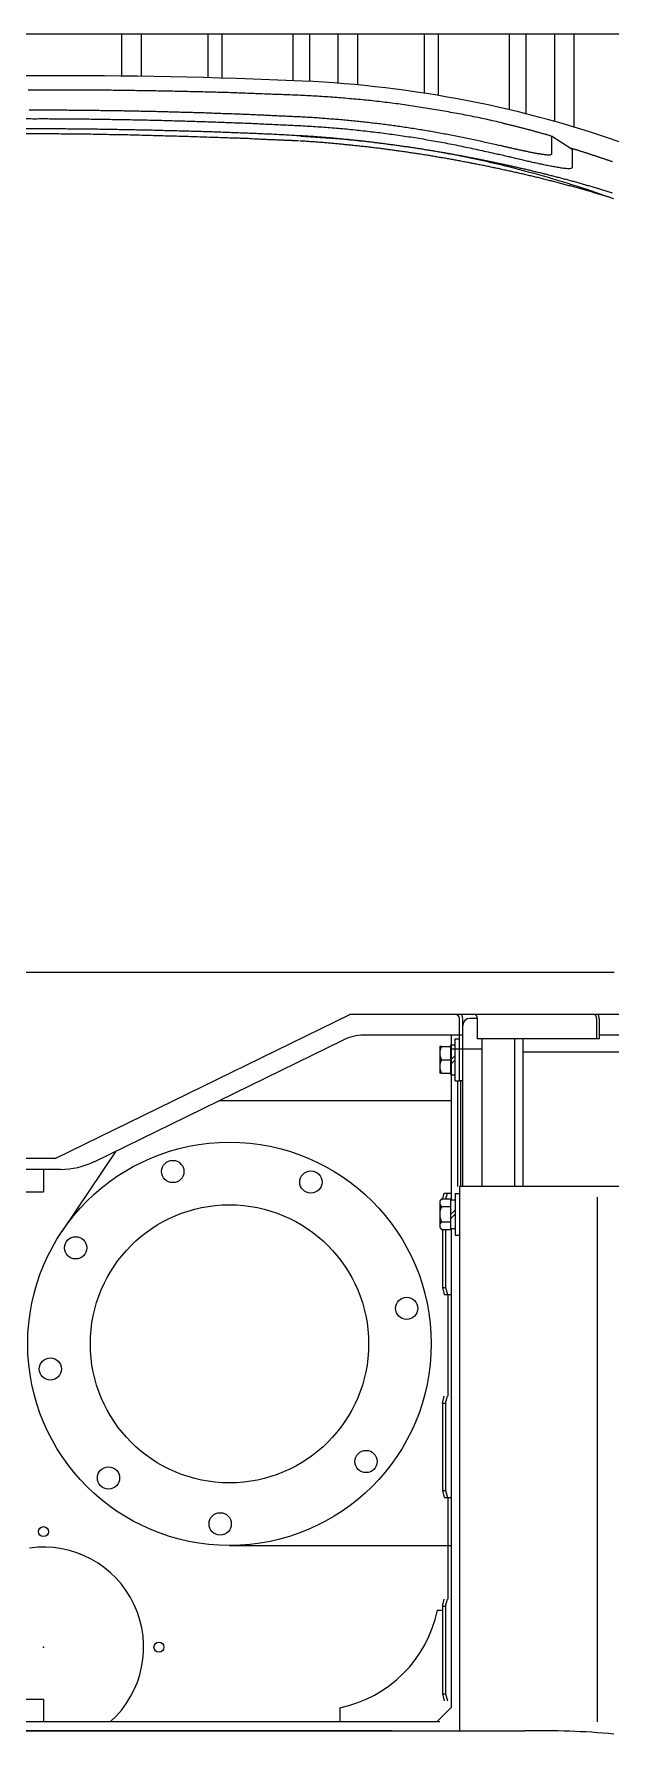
# Model space of a CAD drawing. Extents: x -121210 to 57230, y 84783 to 157800.
# Drawn here: x -100656 to -100210, y 146917 to 148231 of the extents above; entities that cross this region are included whole.
import ezdxf

# ---------------------------------------------------------------- set-up
doc = ezdxf.new("R2010")
doc.units = 0
doc.header["$MEASUREMENT"] = 0
doc.layers.get('0').update_dxf_attribs({"linetype": 'CONTINUOUS'})

# ---------------------------------------------------------------- blocks, each defined once
blk = doc.blocks.new('A$C09AE4EDA')
for p, q in [((3128.1, 2494.3), (6207.8, 2494.3)), ((4721.9, 2461.7), (4721.9, 2494.3)), ((4737, 2461.5), (4737, 2494.3)), ((4788.6, 2460.4), (4788.6, 2494.3)), ((4799.3, 2460.1), (4799.3, 2494.3)), ((4854.1, 2458.1), (4854.1, 2494.3)), ((4867, 2457.6), (4867, 2494.3)), ((4889.1, 2456.1), (4889.1, 2494.3)), ((4904.2, 2454.9), (4904.2, 2494.3)), ((4955.8, 2448.4), (4955.8, 2494.3)), ((4966.5, 2446.7), (4966.5, 2494.3)), ((5021.3, 2435.6), (5021.3, 2494.3)), ((5034.2, 2432.4), (5034.2, 2494.3)), ((5056.3, 2426.5), (5056.3, 2494.3)), ((5071.4, 2422.1), (5071.4, 2494.3)), ((5069.8, 2405), (5053.7, 2415.3)), ((5053.7, 2415.3), (5053.7, 2401.1)), ((5069.8, 2405), (5069.8, 2390.7)), ((5102.1, 1768.6), (3791.1, 1768.6)), ((4670.3, 1625), (4897.9, 1736.3)), ((5107.4, 1736.3), (4897.9, 1736.3)), ((4982.7, 1685), (4982.7, 1733.1)), ((4985.2, 1685), (4985.2, 1732.9)), ((4985.2, 1603.3), (4985.2, 1727.5)), ((4996.5, 1733.2), (4990.9, 1733.2)), ((4996.5, 1733.1), (4996.5, 1717.3)), ((5088.7, 1733.1), (5088.7, 1717.3)), ((5090.6, 1733.1), (5090.6, 1717.3)), ((4700.5, 1622.4), (4893, 1716.6)), ((4985.2, 1720.2), (4908.6, 1720.2)), ((4967.5, 1711.4), (4967.5, 1690.9)), ((4968.9, 1711.4), (4967.5, 1711.4)), ((4968.9, 1711.4), (4976.1, 1711.4)), ((4976.1, 1712.7), (4979.3, 1712.7)), ((4976.1, 1689.6), (4976.1, 1712.7)), ((4976.1, 1711.4), (4976.1, 1690.9)), ((4976.3, 1720.2), (4976.3, 1592.8)), ((4999.9, 1709.4), (4976.3, 1709.4)), ((4979.3, 1717.3), (4982.7, 1717.3)), ((4979.3, 1685), (4979.3, 1717.3)), ((5090.6, 1717.3), (4996.5, 1717.3)), ((4999.9, 1717.3), (4999.9, 1603.3)), ((5025.2, 1717.3), (5025.2, 1603.3)), ((5031.7, 1717.3), (5031.7, 1603.3)), ((5158, 1720.2), (5090.6, 1720.2)), ((4968.9, 1701.2), (4976.1, 1701.2)), ((4979.3, 1704.4), (4976.1, 1701.2)), ((4979.3, 1701.2), (4976.1, 1697.9)), ((5031.7, 1707.3), (5158, 1707.3)), ((4968.9, 1690.9), (4967.5, 1690.9)), ((4968.9, 1690.9), (4976.1, 1690.9)), ((4976.1, 1689.6), (4979.3, 1689.6)), ((4979.3, 1685), (4982.7, 1685)), ((4981.3, 1685), (4981.3, 1603.3)), ((4985.2, 1685), (4982.7, 1685)), ((4983.5, 1685), (4983.5, 1603.3)), ((4797.2, 1669.8), (4976.3, 1669.8)), ((4717.2, 1630.6), (4675.5, 1568.4)), ((4670.3, 1625), (4506.5, 1625)), ((4674.5, 1616.4), (4182.9, 1616.4)), ((4661.3, 1616.4), (4661.3, 1599.2)), ((4462.4, 1599.2), (4661.3, 1599.2)), ((4967.5, 1590.7), (4967.5, 1573)), ((4968.9, 1593.6), (4976.1, 1593.6)), ((4969.9, 1593.6), (4971, 1598.2)), ((4971, 1598.2), (4976.3, 1598.2)), ((4972.2, 1593.6), (4973.4, 1598.2)), ((4976.1, 1570), (4976.1, 1593.6)), ((4976.1, 1592.8), (4979.3, 1592.8)), ((4979.3, 1597.9), (4982.7, 1597.9)), ((4979.3, 1597.9), (4979.3, 1565.7)), ((5140.8, 1603.3), (4982.7, 1603.3)), ((4982.7, 1603.3), (4982.7, 1182.4)), ((5089.2, 1595.1), (5089.2, 1189.4)), ((4968.9, 1587.7), (4976.1, 1587.7)), ((4979.3, 1585), (4976.1, 1581.8)), ((4979.3, 1581.8), (4976.1, 1578.6)), ((4968.9, 1575.9), (4976.1, 1575.9)), ((4968.9, 1570), (4976.1, 1570)), ((4969.6, 1570), (4969.6, 1525.1)), ((4972, 1570), (4972, 1525.1)), ((4976.1, 1570.8), (4979.3, 1570.8)), ((4976.3, 1570.8), (4976.3, 1200.4)), ((4979.3, 1565.7), (4982.7, 1565.7)), ((4969.6, 1525.1), (4971, 1519.7)), ((4969.6, 1525.1), (4972, 1525.1)), ((4972, 1525.1), (4973.4, 1519.7)), ((4971, 1519.7), (4976.3, 1519.7)), ((4973.8, 1519.7), (4973.8, 1441.2)), ((4969.6, 1435.8), (4971, 1441.2)), ((4969.6, 1435.8), (4972, 1435.8)), ((4969.6, 1435.8), (4969.6, 1368.1)), ((4972, 1435.8), (4973.4, 1441.2)), ((4972, 1435.8), (4972, 1368.1)), ((4969.6, 1368.1), (4971, 1362.7)), ((4969.6, 1368.1), (4972, 1368.1)), ((4972, 1368.2), (4973.4, 1362.7)), ((4971, 1362.7), (4976.3, 1362.7)), ((4973.8, 1362.7), (4973.8, 1284.2)), ((4805, 1325.7), (4976.3, 1325.7)), ((4965.5, 1275.6), (4969.6, 1275.6)), ((4969.6, 1278.9), (4971, 1284.2)), ((4969.6, 1278.9), (4969.6, 1211.1)), ((4969.6, 1278.9), (4972, 1278.9)), ((4972, 1278.9), (4973.4, 1284.2)), ((4972, 1278.9), (4972, 1211.1)), ((4969.6, 1211.1), (4971, 1205.7)), ((4969.6, 1211.1), (4972, 1211.1)), ((4972, 1211.1), (4973.4, 1205.7)), ((4462.4, 1206.8), (4661.3, 1206.8)), ((4661.3, 1206.8), (4661.3, 1189.6)), ((4890.3, 1200.4), (4890.3, 1189.6)), ((4976.3, 1200.4), (4965.5, 1189.6)), ((4182.9, 1189.6), (4967.5, 1189.6)), ((4567.6, 1182.4), (4911.2, 1182.4)), ((4725.2, 1182.4), (4577.6, 1182.4)), ((4595.6, 1182.4), (4675.7, 1182.4)), ((4781.5, 1182.4), (4675.7, 1182.4)), ((4882.1, 1182.4), (4725.2, 1182.4)), ((4781.5, 1182.4), (4824.6, 1182.4)), ((4908.5, 1182.4), (4824.6, 1182.4)), ((4891.8, 1182.4), (4878.9, 1182.4)), ((4882.1, 1182.4), (4934.5, 1182.4)), ((4891.8, 1182.4), (4893.9, 1182.4)), ((4893.9, 1182.4), (4891.8, 1182.4)), ((4893.9, 1182.4), (4906.8, 1182.4)), ((4908.5, 1182.4), (5027.8, 1182.4)), ((4911.2, 1182.4), (4933.6, 1182.4)), ((5011.3, 1182.4), (5033.2, 1182.4))]:
    blk.add_line(p, q)
for points in [[(5016.1, 2425.4, 0.003881), (5003.2, 2428.3, 0.003893), (4990.4, 2431, 0.003878), (4977.4, 2433.4, 0.00389), (4964.5, 2435.7, 0.003892), (4951.5, 2437.8, 0.003872), (4938.5, 2439.7, 0.003786), (4925.4, 2441.4, 0.004035), (4912.4, 2442.9, 0.003782), (4899.3, 2444.1, 0.003664), (4886.2, 2445.2, 0.003734), (4873, 2446.1, 0.00376), (4859.9, 2446.8, 0.00139), (4846.8, 2447.3, 0.000063), (4833.6, 2447.8, 0.000817), (4820.5, 2448.3, 0.001039), (4807.3, 2448.8, 0.000903), (4794.2, 2449.2, 0.000717), (4781, 2449.5, 0.0006), (4767.9, 2449.8, 0.001005), (4754.7, 2450.1, 0.00073), (4741.6, 2450.3, 0.00073), (4728.4, 2450.5, 0.000737), (4715.3, 2450.7, 0.000745), (4702.1, 2450.8, 0.000758), (4689, 2450.8, 0.000766), (4675.8, 2450.9, 0.000774), (4662.7, 2450.9, 0.000782), (4649.5, 2450.8, 0.000779)], [(4650.3, 2435.7, -0.000304), (4655.4, 2435.6, -0.000303), (4660.6, 2435.6, -0.000303), (4665.7, 2435.6, -0.000302), (4670.8, 2435.6, -0.000301), (4676, 2435.6, -0.0003), (4681.1, 2435.5, -0.000293), (4686.3, 2435.5, -0.000299), (4691.4, 2435.4, -0.000301), (4696.6, 2435.4, -0.000294), (4701.7, 2435.3, -0.000293), (4706.9, 2435.2, -0.000292), (4712, 2435.2, -0.000285), (4717.2, 2435.1, -0.000288), (4722.3, 2435, -0.000292), (4727.5, 2434.9, -0.000285), (4732.6, 2434.8, -0.000294), (4737.7, 2434.7, -0.000222), (4742.9, 2434.6, -0.000298), (4748, 2434.5, -0.000221), (4753.2, 2434.3, -0.000429), (4758.3, 2434.2, -0.000401), (4763.5, 2434.1, -0.000296), (4768.6, 2433.9, -0.000267), (4773.8, 2433.8, -0.000239), (4778.9, 2433.6, -0.000254), (4784.1, 2433.5, -0.000279), (4789.2, 2433.3, -0.0003), (4794.3, 2433.1, -0.000334), (4799.5, 2432.9, -0.000362), (4804.6, 2432.8, -0.000377), (4809.8, 2432.6, -0.000408), (4814.9, 2432.4, -0.000398), (4820.1, 2432.2, -0.000357), (4825.2, 2431.9, -0.000344), (4830.3, 2431.7, -0.00022), (4835.5, 2431.5, -0.000209), (4840.6, 2431.2, -0.00021), (4845.8, 2431, 0.000271), (4850.9, 2430.8, -0.001059), (4856.1, 2430.5, -0.001515), (4861.2, 2430.3, -0.001509), (4866.4, 2430, -0.001537), (4871.5, 2429.7, -0.00153), (4876.6, 2429.3, -0.001497), (4881.8, 2428.9, -0.001494), (4886.9, 2428.5, -0.001451), (4892, 2428.1, -0.00148), (4897.1, 2427.6, -0.001498), (4902.3, 2427.1, -0.001529), (4907.4, 2426.6, -0.001533), (4912.5, 2426, -0.0017), (4917.6, 2425.4, -0.001467), (4922.7, 2424.8, -0.001502), (4927.8, 2424.1, -0.001522), (4932.9, 2423.4, -0.00153), (4938, 2422.7, -0.001525), (4943.1, 2421.9, -0.001526), (4948.2, 2421.2, -0.001537), (4953.3, 2420.3, -0.00156), (4958.4, 2419.5, -0.00152), (4963.4, 2418.6, -0.001542), (4968.5, 2417.7, -0.001537), (4973.6, 2416.7, -0.001557), (4978.6, 2415.8, -0.001507), (4983.7, 2414.8, -0.001538), (4988.7, 2413.7, -0.001532), (4993.7, 2412.7, -0.001531), (4998.8, 2411.6, -0.001529), (5003.8, 2410.4, -0.001532), (5008.8, 2409.3, -0.00153), (5013.8, 2408.1)], [(4859.6, 2415.5, 0.000535), (4854.2, 2415.8, 0.000707), (4848.7, 2416.1, 0.000797), (4843.3, 2416.4, 0.000648), (4837.8, 2416.7, 0.000626), (4832.4, 2416.9, 0.000587), (4827, 2417.2, 0.000539), (4821.5, 2417.4, 0.000499), (4816.1, 2417.6, 0.000474), (4810.7, 2417.8, 0.000421), (4805.2, 2418, 0.000405), (4799.8, 2418.2, 0.000375), (4794.3, 2418.4, 0.000353), (4788.9, 2418.6, 0.000298), (4783.4, 2418.8, 0.000298), (4778, 2418.9, 0.000204), (4772.6, 2419.1, 0.000217), (4767.1, 2419.2, 0.000178), (4761.7, 2419.4, 0.000222), (4756.2, 2419.5, 0.000222), (4750.8, 2419.6, 0.000242), (4745.3, 2419.8, 0.000302), (4739.9, 2419.9, 0.0003), (4734.5, 2420, 0.000298), (4729, 2420.1, 0.000292), (4723.6, 2420.2, 0.000302), (4718.1, 2420.3, 0.000306), (4712.7, 2420.4, 0.000304), (4707.2, 2420.5, 0.000302), (4701.8, 2420.6, 0.000302), (4696.4, 2420.6, 0.000313), (4690.9, 2420.7, 0.000324), (4685.5, 2420.8, 0.000311), (4680, 2420.8, 0.000298), (4674.6, 2420.9, 0.000309), (4669.1, 2420.9, 0.00032), (4663.7, 2420.9, 0.000306), (4658.2, 2421, 0.000304), (4652.8, 2421, 0.000327), (4647.4, 2421, 0.00029)], [(4641.9, 2428.8, -0.000742), (4654.7, 2428.8, -0.000741), (4667.6, 2428.8, -0.000738), (4680.4, 2428.7, -0.000735), (4693.3, 2428.6, -0.000731), (4706.1, 2428.4, -0.000735), (4719, 2428.2, -0.000741), (4731.8, 2428, -0.000746), (4744.7, 2427.7, -0.000753), (4757.6, 2427.4, -0.000772), (4770.4, 2427, -0.000791), (4783.3, 2426.6, -0.00081), (4796.1, 2426.2, -0.000843), (4809, 2425.7, -0.00088), (4821.8, 2425.2, -0.000918), (4834.7, 2424.6, 0.00106), (4847.5, 2424, -0.002241), (4860.3, 2423.4, -0.003788), (4873.2, 2422.6, -0.003802), (4886, 2421.7, -0.003659), (4898.8, 2420.5, -0.004121), (4911.6, 2419.1, -0.003836), (4924.3, 2417.6, -0.003856), (4937.1, 2415.8, -0.003868), (4949.8, 2413.9, -0.003865), (4962.4, 2411.7, -0.003866), (4975.1, 2409.4, -0.003856), (4987.7, 2406.8, -0.003851), (5000.3, 2404.1, -0.003879), (5012.8, 2401.2)], [(5016.1, 2425.4, -0.000892), (5018.6, 2424.8, -0.0009), (5021.1, 2424.2, -0.000905), (5023.7, 2423.6, -0.000912), (5026.2, 2423, -0.00092), (5028.7, 2422.3, -0.000939), (5031.2, 2421.7, -0.000962), (5033.7, 2421, -0.000997), (5036.3, 2420.4, -0.001024), (5038.8, 2419.7, -0.001107), (5041.3, 2419, -0.001181), (5043.8, 2418.3, -0.001414), (5046.3, 2417.6, -0.001805), (5048.8, 2416.9, -0.003002), (5051.3, 2416.2, -0.025645), (5053.7, 2415.3)], [(4812.4, 2413.6, -0.000702), (4805.3, 2413.8, -0.000453), (4798.1, 2414.1, -0.000238), (4791, 2414.3, 0.000292), (4783.8, 2414.5, 0.000292), (4776.6, 2414.8, 0.000212), (4769.5, 2415, 0.00032), (4762.3, 2415.2, 0.000412), (4755.2, 2415.4, 0.000447), (4748, 2415.6, 0.00047), (4740.9, 2415.8, 0.00048), (4733.7, 2416, 0.000493), (4726.5, 2416.2, 0.00049), (4719.4, 2416.3, 0.000473), (4712.2, 2416.4, 0.000458), (4705.1, 2416.6, 0.000442), (4697.9, 2416.7, 0.000433), (4690.7, 2416.8, 0.00042), (4683.6, 2416.8, 0.000413), (4676.4, 2416.9, 0.00036), (4669.2, 2417, 0.000413), (4662.1, 2417, 0.000404), (4654.9, 2417.1, 0.000401), (4647.8, 2417.1, 0.000402)], [(4845.8, 2412.1, 0.000171), (4841.7, 2412.3, -0.000402), (4837.5, 2412.4, -0.000769), (4833.3, 2412.6, -0.001015), (4829.1, 2412.8, -0.000745), (4825, 2413, 0.000171), (4820.8, 2413.3, 0.001404), (4816.6, 2413.5, 0.004086), (4812.4, 2413.6)], [(4858.6, 2411.5, 0.000034), (4857.7, 2411.6, 0.000035), (4856.9, 2411.6, 0.000035), (4856, 2411.7, 0.000035), (4855.2, 2411.7, 0.000035), (4854.4, 2411.7, 0.000035), (4853.5, 2411.8, 0.000035), (4852.7, 2411.8, 0.000035), (4851.8, 2411.9, 0.000035), (4851, 2411.9, 0.000035), (4850.1, 2411.9, 0.000035), (4849.3, 2412, 0.000035), (4848.4, 2412, 0.000035), (4847.6, 2412, 0.000035), (4846.7, 2412.1, 0.000036), (4845.8, 2412.1)], [(5102, 2366.9, 0.001175), (5098.3, 2368, 0.001179), (5094.7, 2369.1, 0.001127), (5091.1, 2370.2, 0.001094), (5087.4, 2371.3, 0.001085), (5083.8, 2372.4, 0.001045), (5080.1, 2373.4, 0.001046), (5076.5, 2374.5, 0.001011), (5072.8, 2375.5, 0.000991), (5069.1, 2376.5, 0.000985), (5065.4, 2377.5, 0.000978), (5061.8, 2378.5, 0.000963), (5058.1, 2379.4, 0.000948), (5054.4, 2380.4, 0.000936), (5050.7, 2381.3, 0.000924), (5047, 2382.2, 0.000917), (5043.3, 2383.2, 0.000909), (5039.7, 2384.1, 0.000901), (5036, 2384.9, 0.000894), (5032.2, 2385.8, 0.000888), (5028.5, 2386.7, 0.000881), (5024.8, 2387.5, 0.000871), (5021.1, 2388.3, 0.000872), (5017.4, 2389.1, 0.000926), (5013.7, 2390, 0.000883), (5009.9, 2390.7, 0.000862), (5006.2, 2391.5, 0.000853), (5002.5, 2392.3, 0.000856), (4998.8, 2393, 0.000854), (4995, 2393.8, 0.000857), (4991.3, 2394.5, 0.000851), (4987.6, 2395.2, 0.000845), (4983.8, 2395.9, 0.00085), (4980.1, 2396.6, 0.000857), (4976.4, 2397.3, 0.000845), (4972.6, 2398, 0.00086), (4968.9, 2398.6, 0.000892), (4965.1, 2399.2, 0.00085), (4961.4, 2399.9, 0.000841), (4957.6, 2400.5, 0.000869), (4953.9, 2401.1, 0.000864), (4950.1, 2401.7, 0.000877), (4946.3, 2402.2, 0.000884), (4942.6, 2402.8, 0.000884), (4938.8, 2403.3, 0.000892), (4935, 2403.9, 0.000897), (4931.3, 2404.4, 0.000933), (4927.5, 2404.9, 0.000853), (4923.7, 2405.4, 0.000948), (4920, 2405.9, 0.000933), (4916.2, 2406.3, 0.000949), (4912.4, 2406.8, 0.000926), (4908.6, 2407.2, 0.000989), (4904.9, 2407.6, 0.000969), (4901.1, 2408, 0.000959), (4897.3, 2408.4, 0.000963), (4893.5, 2408.8, 0.000965), (4889.7, 2409.2, 0.000966), (4885.9, 2409.5, 0.001003), (4882.2, 2409.9, 0.001055), (4878.4, 2410.2, 0.001121), (4874.6, 2410.5, 0.001243), (4870.8, 2410.8, 0.001366), (4867, 2411, 0.001583), (4863.2, 2411.3, 0.001804), (4859.4, 2411.5)], [(5101, 2371.3, 0.001041), (5097.7, 2372.3, 0.001033), (5094.4, 2373.3, 0.001007), (5091.1, 2374.3, 0.000977), (5087.7, 2375.3, 0.000965), (5084.4, 2376.3, 0.000972), (5081.1, 2377.2, 0.000942), (5077.8, 2378.2, 0.000925), (5074.4, 2379.1, 0.000911), (5071.1, 2380.1, 0.000901), (5067.7, 2381, 0.000891), (5064.4, 2381.9, 0.000882), (5061, 2382.8, 0.000876), (5057.7, 2383.6, 0.000861), (5054.3, 2384.5, 0.000846), (5051, 2385.4, 0.000842), (5047.6, 2386.2, 0.000837), (5044.3, 2387, 0.000832), (5040.9, 2387.8, 0.000828), (5037.5, 2388.7, 0.000822), (5034.2, 2389.5, 0.000814), (5030.8, 2390.2, 0.000807), (5027.4, 2391, 0.000809), (5024, 2391.8, 0.000803), (5020.6, 2392.5, 0.000796), (5017.3, 2393.3, 0.000786), (5013.9, 2394, 0.000788), (5010.5, 2394.7, 0.000793), (5007.1, 2395.4, 0.0008), (5003.7, 2396.1, 0.00079), (5000.3, 2396.8, 0.000776), (4996.9, 2397.5, 0.000782), (4993.5, 2398.2, 0.000783), (4990.1, 2398.8, 0.000783), (4986.7, 2399.5, 0.00077), (4983.3, 2400.1, 0.000786), (4979.9, 2400.7, 0.000798), (4976.5, 2401.4, 0.000785), (4973.1, 2402, 0.000785), (4969.6, 2402.6, 0.000787), (4966.2, 2403.1, 0.000788), (4962.8, 2403.7, 0.000792), (4959.4, 2404.3, 0.000793), (4956, 2404.8, 0.000805), (4952.6, 2405.4, 0.000797), (4949.1, 2405.9, 0.000771), (4945.7, 2406.4, 0.00081), (4942.3, 2406.9, 0.000838), (4938.8, 2407.4, 0.00081), (4935.4, 2407.9, 0.00081), (4932, 2408.4, 0.00084), (4928.6, 2408.8, 0.000845), (4925.1, 2409.3, 0.000814), (4921.7, 2409.7, 0.000849), (4918.2, 2410.1, 0.000897), (4914.8, 2410.6, 0.000811), (4911.4, 2411, 0.000863), (4907.9, 2411.4, 0.000888), (4904.5, 2411.7, 0.000881), (4901, 2412.1, 0.000888), (4897.6, 2412.5, 0.000887), (4894.1, 2412.8, 0.000873), (4890.7, 2413.1, 0.000867), (4887.2, 2413.5, 0.000898), (4883.8, 2413.8, 0.000929), (4880.3, 2414.1, 0.000983), (4876.9, 2414.3, 0.001064), (4873.4, 2414.6, 0.001145), (4870, 2414.9, 0.001309), (4866.5, 2415.1, 0.001502), (4863.1, 2415.3, 0.002791), (4859.6, 2415.5)], [(5098.5, 2368, 0.009318), (5069.6, 2377.7, 0.009323), (5040.4, 2386.3, 0.009314), (5010.9, 2393.9, 0.009326), (4981.1, 2400.3, 0.009318), (4951.1, 2405.6, 0.00932), (4920.9, 2409.8, 0.009318), (4890.6, 2412.9, 0.009324), (4860.2, 2414.9)], [(5053.7, 2401.1, -0.200496), (5051.2, 2400.6, -0.017371), (5048.4, 2400.9, -0.007818), (5045.8, 2401.3, -0.004687), (5043.1, 2401.7, -0.003024), (5040.4, 2402.2, -0.002366), (5037.7, 2402.7, -0.001843), (5035, 2403.3, -0.001467), (5032.4, 2403.9, -0.001215), (5029.7, 2404.4, -0.001092), (5027.1, 2405, -0.000969), (5024.4, 2405.6, -0.00089), (5021.7, 2406.2, -0.000814), (5019.1, 2406.8, -0.000801), (5016.4, 2407.5, -0.000814), (5013.8, 2408.1)], [(5067.6, 2406.4, -0.000039), (5068.5, 2406.1, -0.000039), (5069.5, 2405.9, -0.000039), (5070.5, 2405.6, -0.000039), (5071.4, 2405.3, -0.000039), (5072.4, 2405, -0.000039), (5073.3, 2404.7, -0.000039), (5074.3, 2404.4, -0.000039), (5075.3, 2404.1, -0.000039), (5076.2, 2403.8, -0.000039), (5077.2, 2403.5, -0.000039), (5078.1, 2403.2, -0.000039), (5079.1, 2402.9, -0.000039), (5080, 2402.6, -0.000039), (5081, 2402.3, -0.000039), (5082, 2402, -0.000039), (5082.9, 2401.6, -0.000039), (5083.9, 2401.3, -0.000039), (5084.8, 2401, -0.000039), (5085.8, 2400.7, -0.000039), (5086.7, 2400.4, -0.000039), (5087.7, 2400.1, -0.000039), (5088.6, 2399.8, -0.000039), (5089.6, 2399.5, -0.000039), (5090.5, 2399.1, -0.000039), (5091.5, 2398.8, -0.000039), (5092.5, 2398.5, -0.000039), (5093.4, 2398.2, -0.000039), (5094.4, 2397.9, -0.000039), (5095.3, 2397.5, -0.000039), (5096.3, 2397.2, -0.000039), (5097.2, 2396.9, -0.000039), (5098.2, 2396.6, -0.000039), (5099.1, 2396.2, -0.000039), (5100.1, 2395.9, -0.000039), (5101, 2395.6)], [(5069.8, 2390.7, -0.202662), (5066.2, 2390.1, -0.017151), (5062.3, 2390.5, -0.007568), (5058.5, 2391.1, -0.00441), (5054.6, 2391.8, -0.00279), (5050.8, 2392.5, -0.002077), (5047, 2393.3, -0.001517), (5043.2, 2394.1, -0.001216), (5039.4, 2395, -0.000975), (5035.6, 2395.8, -0.000814), (5031.8, 2396.7, -0.000677), (5028, 2397.6, -0.000619), (5024.2, 2398.5, -0.000561), (5020.4, 2399.4, -0.00054), (5016.6, 2400.3, -0.000536), (5012.8, 2401.2)], [(4996.5, 1733.1), (4996.5, 1733.4, 0.000001), (4996.5, 1733.7, 0.000002), (4996.4, 1734, 0.000004), (4996.3, 1734.3, 0.000004), (4996.2, 1734.6, 0.000005), (4996.1, 1734.8, 0.000006), (4996, 1735.1, 0.000007), (4995.8, 1735.3, 0.000008), (4995.6, 1735.5, 0.000009), (4995.4, 1735.7, 0.000011), (4995.2, 1735.9, 0.000012), (4994.9, 1736.1, 0.000013), (4994.7, 1736.2, 0.000013), (4994.4, 1736.3, 0.000013), (4994.1, 1736.3, 0.000013), (4993.8, 1736.3)], [(5088.7, 1733.1), (5088.6, 1733.4, 0.000002), (5088.6, 1733.7, 0.000003), (5088.6, 1734, 0.000004), (5088.5, 1734.3, 0.000004), (5088.4, 1734.6, 0.000005), (5088.3, 1734.8, 0.000006), (5088.1, 1735.1, 0.000007), (5088, 1735.3, 0.000008), (5087.8, 1735.5, 0.000009), (5087.6, 1735.7, 0.000011), (5087.3, 1735.9, 0.000012), (5087.1, 1736.1, 0.000013), (5086.8, 1736.2, 0.000013), (5086.5, 1736.3, 0.000013), (5086.2, 1736.3, 0.000013), (5086, 1736.3)], [(5090.6, 1733.1), (5090.6, 1733.3), (5090.6, 1733.5, 0.000001), (5090.6, 1733.7, 0.000001), (5090.6, 1734, 0.000001), (5090.5, 1734.2, 0.000002), (5090.5, 1734.4, 0.000002), (5090.5, 1734.6, 0.000002), (5090.4, 1734.8, 0.000003), (5090.3, 1735.1, 0.000003), (5090.3, 1735.3, 0.000004), (5090.2, 1735.5, 0.000004), (5090.1, 1735.7, 0.000004), (5090, 1735.9, 0.000005), (5089.9, 1736.2, 0.000005), (5089.8, 1736.4, 0.000006), (5089.7, 1736.6)], [(4647.5, 1182.4, -0.000732), (4661.9, 1182.4, -0.000733), (4676.3, 1182.4, -0.000733), (4690.6, 1182.4, -0.000733), (4705, 1182.4, -0.000734), (4719.4, 1182.4, 0.000184), (4733.7, 1182.4, -0.000079), (4748.1, 1182.4, -0.000735), (4762.4, 1182.4, -0.000735), (4776.8, 1182.4, -0.000735), (4791.2, 1182.4, -0.000735), (4805.5, 1182.4, -0.000736), (4819.9, 1182.4, -0.000736), (4834.3, 1182.4, -0.000736), (4848.6, 1182.4, -0.000736), (4863, 1182.4)], [(4863, 1182.4, -0.000571), (4874.1, 1182.4, -0.000571), (4885.2, 1182.4, -0.000571), (4896.4, 1182.4, -0.000571), (4907.5, 1182.4, -0.000571), (4918.6, 1182.4, -0.000571), (4929.8, 1182.4, -0.000571), (4940.9, 1182.4, -0.000571), (4952, 1182.4, -0.000571), (4963.1, 1182.4, -0.000572), (4974.3, 1182.4, -0.000572), (4985.4, 1182.4, -0.000572), (4996.5, 1182.4)], [(4930.8, 1182.4, 0.000057), (4929.7, 1182.4, 0.000057), (4928.6, 1182.4, 0.000057), (4927.5, 1182.4, 0.000057), (4926.3, 1182.4, 0.000057), (4925.2, 1182.4, 0.000057), (4924.1, 1182.4, 0.000057), (4923, 1182.4, 0.000057), (4921.9, 1182.4, 0.000057), (4920.7, 1182.4, 0.000057), (4919.6, 1182.4, 0.000057), (4918.5, 1182.4, 0.000057), (4917.4, 1182.4, 0.000058), (4916.2, 1182.4, 0.000057), (4915.1, 1182.4, 0.000057), (4914, 1182.4, 0.000057), (4912.9, 1182.4, 0.000057), (4911.8, 1182.4, 0.000057), (4910.6, 1182.4, 0.000057), (4909.5, 1182.4, 0.000055), (4908.5, 1182.4)]]:
    blk.add_lwpolyline(points, format="xyb")
for centre, radius in [((4805, 1481.6), 155.9), ((4761.2, 1614.8), 8.6), ((4867.9, 1606.7), 8.6), ((4805, 1481.6), 107.5), ((4686.1, 1555.8), 8.6), ((4941.9, 1509), 8.6), ((4666.6, 1462.2), 8.6), ((4910.5, 1390.6), 8.6), ((4711.5, 1377.9), 8.6), ((4797.8, 1342.4), 8.6), ((4661.3, 1336.4), 3.86), ((4750.5, 1247.1), 3.86)]:
    blk.add_circle(centre, radius)
for centre, radius, start, end in [((4671.4, -1838.5), 4300.5, 87.467, 92.9091), ((4823.5, 1598.6), 860.1, 70.3322, 87.467), ((4898.6, 1733.1), 3.23, 90, 116.0547), ((4979.5, 1733.1), 3.23, 0, 90), ((4979.5, 1733.1), 5.7, 0, 34.4744), ((4990.9, 1727.5), 5.7, 90, 180), ((4908.6, 1684.7), 35.5, 90, 116.0547), ((4977.3, 1706.3), 9.85, 148.7865, 211.2134), ((4977.3, 1696.1), 9.85, 148.7865, 211.2134), ((4674.5, 1675.6), 59.1, 270, 296.0547), ((4971.2, 1590.7), 3.76, 128.3631, 231.6369), ((4980.4, 1581.8), 12.9, 152.8019, 207.1981), ((4971.2, 1573), 3.76, 128.3631, 231.6369), ((4661.3, 1247.1), 77.4, 312.0075, 97.9842), ((4870.8, 1295.1), 96.8, 281.6349, 348.3651), ((5045.5, 559.7), 622.8, 84.7893, 91.1299)]:
    blk.add_arc(centre, radius, start, end)
blk.add_point((4661.3, 1247.1))
blk.add_point((4661.3, 1247.1))
blk.add_point((4661.3, 1247.1))
blk.add_point((4661.3, 1247.1))
blk.add_point((4661.3, 1247.1))
blk.add_point((4661.3, 1247.1))
blk.add_point((4661.3, 1247.1))
blk.add_point((4661.3, 1247.1))

msp = doc.modelspace()

# ---------------------------------------------------------------- block references
msp.add_blockref('A$C09AE4EDA', (-105309.8, 145736.6))

doc.saveas('drawing.dxf')
